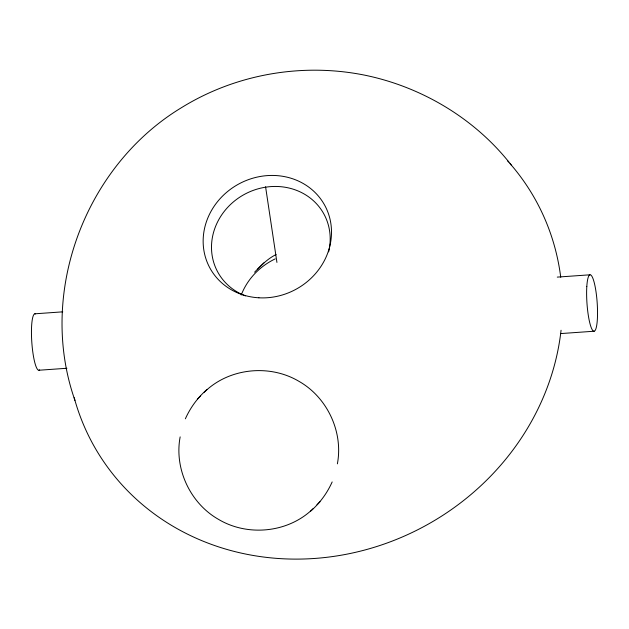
<?xml version="1.0" encoding="UTF-8"?>
<svg xmlns="http://www.w3.org/2000/svg" width="629" height="629" viewBox="0 0 629 629"><rect width="100%" height="100%" fill="white"/><g stroke="black" fill="none" stroke-linecap="round" stroke-linejoin="round"><path stroke-width="0.94" d="M180.153 436.888C174.091 468.786 190.241 503.279 218.444 519.334C247.968 536.977 288.703 532.747 313.273 508.507M337.38 463.856C343.442 431.95 327.284 397.457 299.089 381.41C269.566 363.766 228.822 367.996 204.26 392.237M185.358 418.804C190.43 407.537 197.742 397.497 207.098 389.398M332.167 481.94C327.104 493.207 319.791 503.239 310.427 511.338M254.572 272.223C261.004 265.493 267.671 258.716 276.115 254.525M257.528 269.275L263.936 262.843M197.537 398.99L200.557 395.979M316.969 504.765L319.988 501.753M34.831 313.808L62.743 311.842M557.278 277.106L590.002 274.802M38.998 370.229L66.91 368.264M560.486 333.59L594.169 331.224M511.283 165.057C475.217 118.645 421.414 86.598 363.939 75.008C301.621 62.656 235.388 74.261 181.333 107.763C84.687 166.268 37.292 293.546 74.953 400.414M265.572 186.734L276.933 262.411M510.009 163.571A252.74 231.503 -28.8 0 1 560.738 277.287M561.06 330.249A252.74 231.503 -28.8 0 1 332.151 556.618A252.74 231.503 -28.8 0 1 74.183 397.67M507.406 160.639A252.74 231.503 -28.8 0 1 508.712 162.101M245.452 295.897A60.486 55.399 -28.8 0 1 215.543 226.487A60.486 55.399 -28.8 0 1 288.404 187.89A60.486 55.399 -28.8 0 1 328.637 251.836M241.229 295.025A78.271 70.527 18.4 0 1 275.25 258.857M39.643 369.868A28.297 5.111 86 0 1 31.859 342.931A28.297 5.111 86 0 1 35.515 313.926M258.928 297.8A65.416 59.912 -28.8 0 0 326.632 209.135A65.416 59.912 -28.8 0 0 216.423 203.073A65.416 59.912 -28.8 0 0 258.928 297.8M586.802 286.572A28.297 5.111 86 0 0 593.485 331.106A28.297 5.111 86 0 0 595.954 291.376A28.297 5.111 86 0 0 586.802 286.572"/></g></svg>
